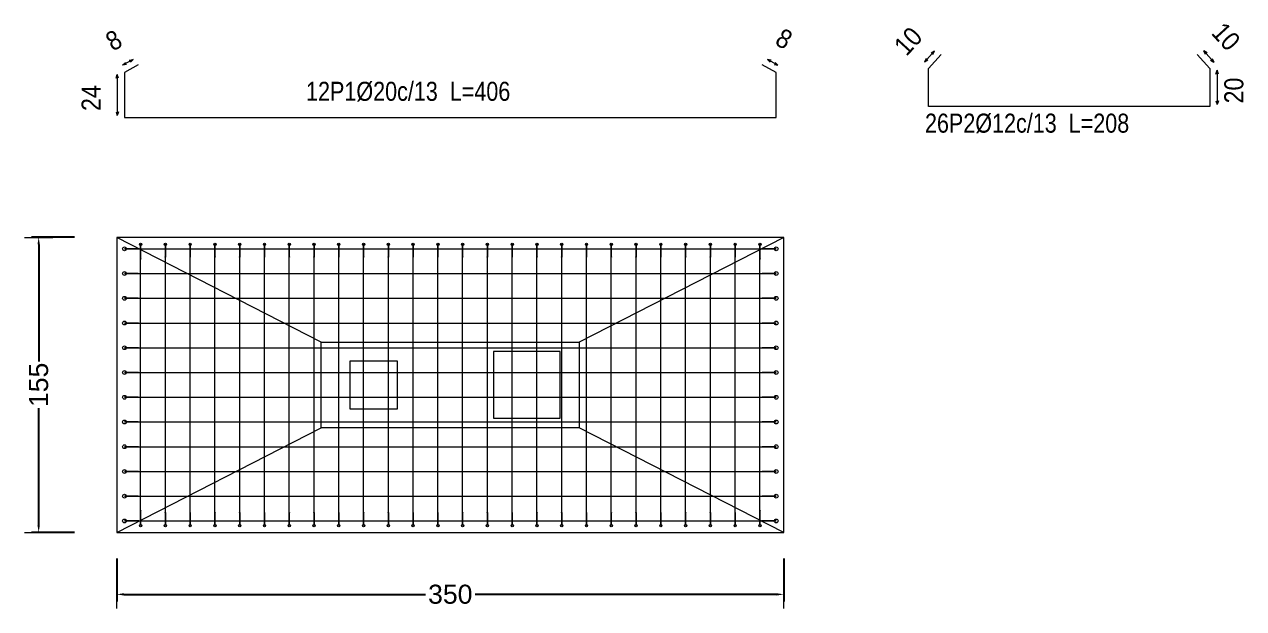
# Model space of a CAD drawing. Header units: millimetres. Extents: x 0 to 147, y 0 to 144.
# Drawn here: x 110.6 to 123.4, y 23.54 to 29.68 of the extents above; entities that cross this region are included whole.
import ezdxf

# ---------------------------------------------------------------- set-up
doc = ezdxf.new("R2010")
doc.units = ezdxf.units.MM
for name, color, linetype, lineweight in [('CIM_COTAS', 2, 'Continuous', 0), ('CIM_DIB_ARMADOS', 4, 'Continuous', 0), ('CIM_GEOMETRIA', 2, 'Continuous', 0), ('CIM_TXT_ARMADOS', 3, 'Continuous', 0)]:
    doc.layers.add(name, color=color, linetype=linetype, lineweight=lineweight)
doc.styles.add('CYPETXT_0.3_romans', font='arial.ttf', dxfattribs={"height": 0.2})
doc.styles.add('CYPETXT_romans', font='arial.ttf', dxfattribs={"height": 0.2})
doc.dimstyles.new('cype_arrow', dxfattribs={"dimtxt": 0.18, "dimasz": 0.075, "dimexe": 0.075, "dimexo": 0.075, "dimgap": 0, "dimtad": 0, "dimdec": 4, "dimzin": 0, "dimdsep": 46, "dimtxsty": 'CYPETXT_0.3_romans', "dimcen": 0.09, "dimadec": 0, "dimazin": 0, "dimtfac": 1, "dimtdec": 4, "dimtofl": 0, "dimtmove": 2, "dimatfit": 3, "dimfxl": 1, "dimtolj": 1, "dimtzin": 0, "dimarcsym": 0})

# ---------------------------------------------------------------- blocks, each defined once
blk = doc.blocks.new('*D414')
at = {"layer": 'CIM_COTAS', "color": 0, "lineweight": -2, "transparency": 16777216}
for p, q in [((111.569, 24.064), (111.569, 23.614)), ((118.569, 24.064), (118.569, 23.614)), ((111.644, 23.689), (114.808, 23.689)), ((118.494, 23.689), (115.329, 23.689))]:
    blk.add_line(p, q, dxfattribs=at)
at = {"layer": 'CIM_COTAS', "color": 0, "transparency": 16777216}
for points in [[(111.644, 23.701), (111.644, 23.676), (111.569, 23.689)], [(118.494, 23.701), (118.494, 23.676), (118.569, 23.689)]]:
    blk.add_solid(points, dxfattribs=at)
at = {"layer": 'Defpoints', "color": 0, "transparency": 16777216}
for p in [(111.569, 24.139), (118.569, 24.139), (118.569, 23.689)]:
    blk.add_point(p, dxfattribs=at)
at = {"layer": 'CIM_COTAS', "color": 0, "transparency": 16777216, "insert": (115.069, 23.689), "char_height": 0.2, "attachment_point": 5, "style": 'CYPETXT_0.3_romans'}
blk.add_mtext('\\A1;350', dxfattribs=at)
blk = doc.blocks.new('*D415')
at = {"layer": 'CIM_COTAS', "color": 0, "lineweight": -2, "transparency": 16777216}
for p, q in [((111.124, 27.44), (110.674, 27.44)), ((110.749, 27.365), (110.749, 26.136)), ((110.749, 24.415), (110.749, 25.644)), ((111.124, 24.34), (110.674, 24.34))]:
    blk.add_line(p, q, dxfattribs=at)
at = {"layer": 'CIM_COTAS', "color": 0, "transparency": 16777216}
for points in [[(110.736, 27.365), (110.761, 27.365), (110.749, 27.44)], [(110.736, 24.415), (110.761, 24.415), (110.749, 24.34)]]:
    blk.add_solid(points, dxfattribs=at)
at = {"layer": 'Defpoints', "color": 0, "transparency": 16777216}
for p in [(110.749, 27.44), (111.199, 27.44), (111.199, 24.34)]:
    blk.add_point(p, dxfattribs=at)
at = {"layer": 'CIM_COTAS', "color": 0, "transparency": 16777216, "insert": (110.749, 25.89), "char_height": 0.2, "attachment_point": 5, "rotation": 90, "style": 'CYPETXT_0.3_romans'}
blk.add_mtext('\\A1;155', dxfattribs=at)

msp = doc.modelspace()

# ---------------------------------------------------------------- hatches: boundary and pattern name
at = {"layer": 'CIM_DIB_ARMADOS'}
h = msp.add_hatch(color=256, dxfattribs=at)
edge = h.paths.add_edge_path(flags=0)
edge.add_arc((111.80029, 27.31974), 0.0016, 0, 360)
h = msp.add_hatch(color=256, dxfattribs=at)
edge = h.paths.add_edge_path(flags=0)
edge.add_arc((118.3374, 27.31974), 0.0016, 0, 360)
h = msp.add_hatch(color=256, dxfattribs=at)
edge = h.paths.add_edge_path(flags=0)
edge.add_arc((111.81884, 27.21193), 0.0016, 0, 360)
h = msp.add_hatch(color=256, dxfattribs=at)
edge = h.paths.add_edge_path(flags=0)
edge.add_arc((112.07885, 27.23313), 0.0016, 0, 360)
h = msp.add_hatch(color=256, dxfattribs=at)
edge = h.paths.add_edge_path(flags=0)
edge.add_arc((112.33885, 27.23313), 0.0016, 0, 360)
h = msp.add_hatch(color=256, dxfattribs=at)
edge = h.paths.add_edge_path(flags=0)
edge.add_arc((112.59884, 27.23313), 0.0016, 0, 360)
h = msp.add_hatch(color=256, dxfattribs=at)
edge = h.paths.add_edge_path(flags=0)
edge.add_arc((112.85885, 27.23313), 0.0016, 0, 360)
h = msp.add_hatch(color=256, dxfattribs=at)
edge = h.paths.add_edge_path(flags=0)
edge.add_arc((113.11884, 27.23313), 0.0016, 0, 360)
h = msp.add_hatch(color=256, dxfattribs=at)
edge = h.paths.add_edge_path(flags=0)
edge.add_arc((113.37884, 27.23313), 0.0016, 0, 360)
h = msp.add_hatch(color=256, dxfattribs=at)
edge = h.paths.add_edge_path(flags=0)
edge.add_arc((113.63885, 27.23313), 0.0016, 0, 360)
h = msp.add_hatch(color=256, dxfattribs=at)
edge = h.paths.add_edge_path(flags=0)
edge.add_arc((113.89884, 27.23313), 0.0016, 0, 360)
h = msp.add_hatch(color=256, dxfattribs=at)
edge = h.paths.add_edge_path(flags=0)
edge.add_arc((114.15884, 27.23313), 0.0016, 0, 360)
h = msp.add_hatch(color=256, dxfattribs=at)
edge = h.paths.add_edge_path(flags=0)
edge.add_arc((114.41885, 27.23313), 0.0016, 0, 360)
h = msp.add_hatch(color=256, dxfattribs=at)
edge = h.paths.add_edge_path(flags=0)
edge.add_arc((114.67884, 27.23313), 0.0016, 0, 360)
h = msp.add_hatch(color=256, dxfattribs=at)
edge = h.paths.add_edge_path(flags=0)
edge.add_arc((114.93885, 27.23313), 0.0016, 0, 360)
h = msp.add_hatch(color=256, dxfattribs=at)
edge = h.paths.add_edge_path(flags=0)
edge.add_arc((115.19885, 27.23313), 0.0016, 0, 360)
h = msp.add_hatch(color=256, dxfattribs=at)
edge = h.paths.add_edge_path(flags=0)
edge.add_arc((115.45884, 27.23313), 0.0016, 0, 360)
h = msp.add_hatch(color=256, dxfattribs=at)
edge = h.paths.add_edge_path(flags=0)
edge.add_arc((115.71885, 27.23313), 0.0016, 0, 360)
h = msp.add_hatch(color=256, dxfattribs=at)
edge = h.paths.add_edge_path(flags=0)
edge.add_arc((115.97885, 27.23313), 0.0016, 0, 360)
h = msp.add_hatch(color=256, dxfattribs=at)
edge = h.paths.add_edge_path(flags=0)
edge.add_arc((116.23884, 27.23313), 0.0016, 0, 360)
h = msp.add_hatch(color=256, dxfattribs=at)
edge = h.paths.add_edge_path(flags=0)
edge.add_arc((116.49885, 27.23313), 0.0016, 0, 360)
h = msp.add_hatch(color=256, dxfattribs=at)
edge = h.paths.add_edge_path(flags=0)
edge.add_arc((116.75884, 27.23313), 0.0016, 0, 360)
h = msp.add_hatch(color=256, dxfattribs=at)
edge = h.paths.add_edge_path(flags=0)
edge.add_arc((117.01884, 27.23313), 0.0016, 0, 360)
h = msp.add_hatch(color=256, dxfattribs=at)
edge = h.paths.add_edge_path(flags=0)
edge.add_arc((117.27885, 27.23313), 0.0016, 0, 360)
h = msp.add_hatch(color=256, dxfattribs=at)
edge = h.paths.add_edge_path(flags=0)
edge.add_arc((117.53884, 27.23313), 0.0016, 0, 360)
h = msp.add_hatch(color=256, dxfattribs=at)
edge = h.paths.add_edge_path(flags=0)
edge.add_arc((117.79885, 27.23313), 0.0016, 0, 360)
h = msp.add_hatch(color=256, dxfattribs=at)
edge = h.paths.add_edge_path(flags=0)
edge.add_arc((118.05885, 27.23313), 0.0016, 0, 360)
h = msp.add_hatch(color=256, dxfattribs=at)
edge = h.paths.add_edge_path(flags=0)
edge.add_arc((118.31884, 27.21193), 0.0016, 0, 360)
h = msp.add_hatch(color=256, dxfattribs=at)
edge = h.paths.add_edge_path(flags=0)
edge.add_arc((111.79455, 27.05974), 0.0016, 0, 360)
h = msp.add_hatch(color=256, dxfattribs=at)
edge = h.paths.add_edge_path(flags=0)
edge.add_arc((118.34314, 27.05974), 0.0016, 0, 360)
h = msp.add_hatch(color=256, dxfattribs=at)
edge = h.paths.add_edge_path(flags=0)
edge.add_arc((111.79455, 26.79974), 0.0016, 0, 360)
h = msp.add_hatch(color=256, dxfattribs=at)
edge = h.paths.add_edge_path(flags=0)
edge.add_arc((118.34314, 26.79974), 0.0016, 0, 360)
h = msp.add_hatch(color=256, dxfattribs=at)
edge = h.paths.add_edge_path(flags=0)
edge.add_arc((111.79455, 26.53974), 0.0016, 0, 360)
h = msp.add_hatch(color=256, dxfattribs=at)
edge = h.paths.add_edge_path(flags=0)
edge.add_arc((118.34314, 26.53974), 0.0016, 0, 360)
h = msp.add_hatch(color=256, dxfattribs=at)
edge = h.paths.add_edge_path(flags=0)
edge.add_arc((111.79455, 26.27974), 0.0016, 0, 360)
h = msp.add_hatch(color=256, dxfattribs=at)
edge = h.paths.add_edge_path(flags=0)
edge.add_arc((118.34314, 26.27974), 0.0016, 0, 360)
h = msp.add_hatch(color=256, dxfattribs=at)
edge = h.paths.add_edge_path(flags=0)
edge.add_arc((111.79455, 26.01974), 0.0016, 0, 360)
h = msp.add_hatch(color=256, dxfattribs=at)
edge = h.paths.add_edge_path(flags=0)
edge.add_arc((118.34314, 26.01974), 0.0016, 0, 360)
h = msp.add_hatch(color=256, dxfattribs=at)
edge = h.paths.add_edge_path(flags=0)
edge.add_arc((111.79455, 25.75974), 0.0016, 0, 360)
h = msp.add_hatch(color=256, dxfattribs=at)
edge = h.paths.add_edge_path(flags=0)
edge.add_arc((118.34314, 25.75974), 0.0016, 0, 360)
h = msp.add_hatch(color=256, dxfattribs=at)
edge = h.paths.add_edge_path(flags=0)
edge.add_arc((111.79455, 25.49974), 0.0016, 0, 360)
h = msp.add_hatch(color=256, dxfattribs=at)
edge = h.paths.add_edge_path(flags=0)
edge.add_arc((118.34314, 25.49974), 0.0016, 0, 360)
h = msp.add_hatch(color=256, dxfattribs=at)
edge = h.paths.add_edge_path(flags=0)
edge.add_arc((111.79455, 25.23974), 0.0016, 0, 360)
h = msp.add_hatch(color=256, dxfattribs=at)
edge = h.paths.add_edge_path(flags=0)
edge.add_arc((118.34314, 25.23974), 0.0016, 0, 360)
h = msp.add_hatch(color=256, dxfattribs=at)
edge = h.paths.add_edge_path(flags=0)
edge.add_arc((111.79455, 24.97974), 0.0016, 0, 360)
h = msp.add_hatch(color=256, dxfattribs=at)
edge = h.paths.add_edge_path(flags=0)
edge.add_arc((118.34314, 24.97974), 0.0016, 0, 360)
h = msp.add_hatch(color=256, dxfattribs=at)
edge = h.paths.add_edge_path(flags=0)
edge.add_arc((111.79455, 24.71974), 0.0016, 0, 360)
h = msp.add_hatch(color=256, dxfattribs=at)
edge = h.paths.add_edge_path(flags=0)
edge.add_arc((118.34314, 24.71974), 0.0016, 0, 360)
h = msp.add_hatch(color=256, dxfattribs=at)
edge = h.paths.add_edge_path(flags=0)
edge.add_arc((111.80029, 24.45974), 0.0016, 0, 360)
h = msp.add_hatch(color=256, dxfattribs=at)
edge = h.paths.add_edge_path(flags=0)
edge.add_arc((111.81884, 24.56754), 0.0016, 0, 360)
h = msp.add_hatch(color=256, dxfattribs=at)
edge = h.paths.add_edge_path(flags=0)
edge.add_arc((112.07885, 24.54634), 0.0016, 0, 360)
h = msp.add_hatch(color=256, dxfattribs=at)
edge = h.paths.add_edge_path(flags=0)
edge.add_arc((112.33885, 24.54634), 0.0016, 0, 360)
h = msp.add_hatch(color=256, dxfattribs=at)
edge = h.paths.add_edge_path(flags=0)
edge.add_arc((112.59884, 24.54634), 0.0016, 0, 360)
h = msp.add_hatch(color=256, dxfattribs=at)
edge = h.paths.add_edge_path(flags=0)
edge.add_arc((112.85885, 24.54634), 0.0016, 0, 360)
h = msp.add_hatch(color=256, dxfattribs=at)
edge = h.paths.add_edge_path(flags=0)
edge.add_arc((113.11884, 24.54634), 0.0016, 0, 360)
h = msp.add_hatch(color=256, dxfattribs=at)
edge = h.paths.add_edge_path(flags=0)
edge.add_arc((113.37884, 24.54634), 0.0016, 0, 360)
h = msp.add_hatch(color=256, dxfattribs=at)
edge = h.paths.add_edge_path(flags=0)
edge.add_arc((113.63885, 24.54634), 0.0016, 0, 360)
h = msp.add_hatch(color=256, dxfattribs=at)
edge = h.paths.add_edge_path(flags=0)
edge.add_arc((113.89884, 24.54634), 0.0016, 0, 360)
h = msp.add_hatch(color=256, dxfattribs=at)
edge = h.paths.add_edge_path(flags=0)
edge.add_arc((114.15884, 24.54634), 0.0016, 0, 360)
h = msp.add_hatch(color=256, dxfattribs=at)
edge = h.paths.add_edge_path(flags=0)
edge.add_arc((114.41885, 24.54634), 0.0016, 0, 360)
h = msp.add_hatch(color=256, dxfattribs=at)
edge = h.paths.add_edge_path(flags=0)
edge.add_arc((114.67884, 24.54634), 0.0016, 0, 360)
h = msp.add_hatch(color=256, dxfattribs=at)
edge = h.paths.add_edge_path(flags=0)
edge.add_arc((114.93885, 24.54634), 0.0016, 0, 360)
h = msp.add_hatch(color=256, dxfattribs=at)
edge = h.paths.add_edge_path(flags=0)
edge.add_arc((115.19885, 24.54634), 0.0016, 0, 360)
h = msp.add_hatch(color=256, dxfattribs=at)
edge = h.paths.add_edge_path(flags=0)
edge.add_arc((115.45884, 24.54634), 0.0016, 0, 360)
h = msp.add_hatch(color=256, dxfattribs=at)
edge = h.paths.add_edge_path(flags=0)
edge.add_arc((115.71885, 24.54634), 0.0016, 0, 360)
h = msp.add_hatch(color=256, dxfattribs=at)
edge = h.paths.add_edge_path(flags=0)
edge.add_arc((115.97885, 24.54634), 0.0016, 0, 360)
h = msp.add_hatch(color=256, dxfattribs=at)
edge = h.paths.add_edge_path(flags=0)
edge.add_arc((116.23884, 24.54634), 0.0016, 0, 360)
h = msp.add_hatch(color=256, dxfattribs=at)
edge = h.paths.add_edge_path(flags=0)
edge.add_arc((116.49885, 24.54634), 0.0016, 0, 360)
h = msp.add_hatch(color=256, dxfattribs=at)
edge = h.paths.add_edge_path(flags=0)
edge.add_arc((116.75884, 24.54634), 0.0016, 0, 360)
h = msp.add_hatch(color=256, dxfattribs=at)
edge = h.paths.add_edge_path(flags=0)
edge.add_arc((117.01884, 24.54634), 0.0016, 0, 360)
h = msp.add_hatch(color=256, dxfattribs=at)
edge = h.paths.add_edge_path(flags=0)
edge.add_arc((117.27885, 24.54634), 0.0016, 0, 360)
h = msp.add_hatch(color=256, dxfattribs=at)
edge = h.paths.add_edge_path(flags=0)
edge.add_arc((117.53884, 24.54634), 0.0016, 0, 360)
h = msp.add_hatch(color=256, dxfattribs=at)
edge = h.paths.add_edge_path(flags=0)
edge.add_arc((117.79885, 24.54634), 0.0016, 0, 360)
h = msp.add_hatch(color=256, dxfattribs=at)
edge = h.paths.add_edge_path(flags=0)
edge.add_arc((118.05885, 24.54634), 0.0016, 0, 360)
h = msp.add_hatch(color=256, dxfattribs=at)
edge = h.paths.add_edge_path(flags=0)
edge.add_arc((118.31884, 24.56754), 0.0016, 0, 360)
h = msp.add_hatch(color=256, dxfattribs=at)
edge = h.paths.add_edge_path(flags=0)
edge.add_arc((118.3374, 24.45974), 0.0016, 0, 360)

# ---------------------------------------------------------------- linework, layer by layer
at = {"layer": 'CIM_COTAS'}
for p, q in [((110.59884, 27.43974), (110.89884, 27.43974)), ((110.59884, 24.33974), (110.89884, 24.33974)), ((111.56884, 23.53874), (111.56884, 23.83874)), ((118.56884, 23.53874), (118.56884, 23.83874))]:
    msp.add_line(p, q, dxfattribs=at)
at = {"layer": 'CIM_DIB_ARMADOS'}
for points in [[(122.90823, 29.36238), (123.04284, 29.21554), (123.04284, 28.81474), (120.08684, 28.81474), (120.08684, 29.21554), (120.22144, 29.36238)], [(111.79455, 29.25383), (111.64884, 29.17237), (111.64884, 28.6993), (118.48884, 28.6993), (118.48884, 29.17237), (118.34314, 29.25383)], [(111.80029, 27.31974), (111.76352, 27.31974), (111.7479, 27.31974), (111.66523, 27.31974), (111.65652, 27.31974), (111.65083, 27.31974), (111.64884, 27.31974), (111.65313, 27.31974), (111.66484, 27.31974), (111.68085, 27.31974), (118.45685, 27.31974), (118.47285, 27.31974), (118.48456, 27.31974), (118.48884, 27.31974), (118.48686, 27.31974), (118.48117, 27.31974), (118.47246, 27.31974), (118.38979, 27.31974), (118.37417, 27.31974), (118.3374, 27.31974)], [(111.81884, 24.56754), (111.81884, 24.51272), (111.81884, 24.50306), (111.81884, 24.49503), (111.81884, 24.41805), (111.81884, 24.41337), (111.81884, 24.41174), (111.81884, 24.41495), (111.81884, 24.42374), (111.81884, 24.43574), (111.81884, 27.34374), (111.81884, 27.35574), (111.81884, 27.36452), (111.81884, 27.36774), (111.81884, 27.36611), (111.81884, 27.36143), (111.81884, 27.28444), (111.81884, 27.27642), (111.81884, 27.26675), (111.81884, 27.21193)], [(112.07885, 24.54634), (112.07885, 24.41805), (112.07885, 24.41337), (112.07885, 24.41174), (112.07885, 24.41495), (112.07885, 24.42374), (112.07885, 24.43574), (112.07885, 27.34374), (112.07885, 27.35574), (112.07885, 27.36452), (112.07885, 27.36774), (112.07885, 27.36611), (112.07885, 27.36143), (112.07885, 27.23313)], [(112.33885, 24.54634), (112.33885, 24.41805), (112.33885, 24.41337), (112.33885, 24.41174), (112.33885, 24.41495), (112.33885, 24.42374), (112.33885, 24.43574), (112.33885, 27.34374), (112.33885, 27.35574), (112.33885, 27.36452), (112.33885, 27.36774), (112.33885, 27.36611), (112.33885, 27.36143), (112.33885, 27.23313)], [(112.59884, 24.54634), (112.59884, 24.41805), (112.59884, 24.41337), (112.59884, 24.41174), (112.59884, 24.41495), (112.59884, 24.42374), (112.59884, 24.43574), (112.59884, 27.34374), (112.59884, 27.35574), (112.59884, 27.36452), (112.59884, 27.36774), (112.59884, 27.36611), (112.59884, 27.36143), (112.59884, 27.23313)], [(112.85885, 24.54634), (112.85885, 24.41805), (112.85885, 24.41337), (112.85885, 24.41174), (112.85885, 24.41495), (112.85885, 24.42374), (112.85885, 24.43574), (112.85885, 27.34374), (112.85885, 27.35574), (112.85885, 27.36452), (112.85885, 27.36774), (112.85885, 27.36611), (112.85885, 27.36143), (112.85885, 27.23313)], [(113.11884, 24.54634), (113.11884, 24.41805), (113.11884, 24.41337), (113.11884, 24.41174), (113.11884, 24.41495), (113.11884, 24.42374), (113.11884, 24.43574), (113.11884, 27.34374), (113.11884, 27.35574), (113.11884, 27.36452), (113.11884, 27.36774), (113.11884, 27.36611), (113.11884, 27.36143), (113.11884, 27.23313)], [(113.37884, 24.54634), (113.37884, 24.41805), (113.37884, 24.41337), (113.37884, 24.41174), (113.37884, 24.41495), (113.37884, 24.42374), (113.37884, 24.43574), (113.37884, 27.34374), (113.37884, 27.35574), (113.37884, 27.36452), (113.37884, 27.36774), (113.37884, 27.36611), (113.37884, 27.36143), (113.37884, 27.23313)], [(113.63885, 24.54634), (113.63885, 24.41805), (113.63885, 24.41337), (113.63885, 24.41174), (113.63885, 24.41495), (113.63885, 24.42374), (113.63885, 24.43574), (113.63885, 27.34374), (113.63885, 27.35574), (113.63885, 27.36452), (113.63885, 27.36774), (113.63885, 27.36611), (113.63885, 27.36143), (113.63885, 27.23313)], [(113.89884, 24.54634), (113.89884, 24.41805), (113.89884, 24.41337), (113.89884, 24.41174), (113.89884, 24.41495), (113.89884, 24.42374), (113.89884, 24.43574), (113.89884, 27.34374), (113.89884, 27.35574), (113.89884, 27.36452), (113.89884, 27.36774), (113.89884, 27.36611), (113.89884, 27.36143), (113.89884, 27.23313)], [(114.15884, 24.54634), (114.15884, 24.41805), (114.15884, 24.41337), (114.15884, 24.41174), (114.15884, 24.41495), (114.15884, 24.42374), (114.15884, 24.43574), (114.15884, 27.34374), (114.15884, 27.35574), (114.15884, 27.36452), (114.15884, 27.36774), (114.15884, 27.36611), (114.15884, 27.36143), (114.15884, 27.23313)], [(114.41885, 24.54634), (114.41885, 24.41805), (114.41885, 24.41337), (114.41885, 24.41174), (114.41885, 24.41495), (114.41885, 24.42374), (114.41885, 24.43574), (114.41885, 27.34374), (114.41885, 27.35574), (114.41885, 27.36452), (114.41885, 27.36774), (114.41885, 27.36611), (114.41885, 27.36143), (114.41885, 27.23313)], [(114.67884, 24.54634), (114.67884, 24.41805), (114.67884, 24.41337), (114.67884, 24.41174), (114.67884, 24.41495), (114.67884, 24.42374), (114.67884, 24.43574), (114.67884, 27.34374), (114.67884, 27.35574), (114.67884, 27.36452), (114.67884, 27.36774), (114.67884, 27.36611), (114.67884, 27.36143), (114.67884, 27.23313)], [(114.93885, 24.54634), (114.93885, 24.41805), (114.93885, 24.41337), (114.93885, 24.41174), (114.93885, 24.41495), (114.93885, 24.42374), (114.93885, 24.43574), (114.93885, 27.34374), (114.93885, 27.35574), (114.93885, 27.36452), (114.93885, 27.36774), (114.93885, 27.36611), (114.93885, 27.36143), (114.93885, 27.23313)], [(115.19885, 24.54634), (115.19885, 24.41805), (115.19885, 24.41337), (115.19885, 24.41174), (115.19885, 24.41495), (115.19885, 24.42374), (115.19885, 24.43574), (115.19885, 27.34374), (115.19885, 27.35574), (115.19885, 27.36452), (115.19885, 27.36774), (115.19885, 27.36611), (115.19885, 27.36143), (115.19885, 27.23313)], [(115.45884, 24.54634), (115.45884, 24.41805), (115.45884, 24.41337), (115.45884, 24.41174), (115.45884, 24.41495), (115.45884, 24.42374), (115.45884, 24.43574), (115.45884, 27.34374), (115.45884, 27.35574), (115.45884, 27.36452), (115.45884, 27.36774), (115.45884, 27.36611), (115.45884, 27.36143), (115.45884, 27.23313)], [(115.71885, 24.54634), (115.71885, 24.41805), (115.71885, 24.41337), (115.71885, 24.41174), (115.71885, 24.41495), (115.71885, 24.42374), (115.71885, 24.43574), (115.71885, 27.34374), (115.71885, 27.35574), (115.71885, 27.36452), (115.71885, 27.36774), (115.71885, 27.36611), (115.71885, 27.36143), (115.71885, 27.23313)], [(115.97885, 24.54634), (115.97885, 24.41805), (115.97885, 24.41337), (115.97885, 24.41174), (115.97885, 24.41495), (115.97885, 24.42374), (115.97885, 24.43574), (115.97885, 27.34374), (115.97885, 27.35574), (115.97885, 27.36452), (115.97885, 27.36774), (115.97885, 27.36611), (115.97885, 27.36143), (115.97885, 27.23313)], [(116.23884, 24.54634), (116.23884, 24.41805), (116.23884, 24.41337), (116.23884, 24.41174), (116.23884, 24.41495), (116.23884, 24.42374), (116.23884, 24.43574), (116.23884, 27.34374), (116.23884, 27.35574), (116.23884, 27.36452), (116.23884, 27.36774), (116.23884, 27.36611), (116.23884, 27.36143), (116.23884, 27.23313)], [(116.49885, 24.54634), (116.49885, 24.41805), (116.49885, 24.41337), (116.49885, 24.41174), (116.49885, 24.41495), (116.49885, 24.42374), (116.49885, 24.43574), (116.49885, 27.34374), (116.49885, 27.35574), (116.49885, 27.36452), (116.49885, 27.36774), (116.49885, 27.36611), (116.49885, 27.36143), (116.49885, 27.23313)], [(116.75884, 24.54634), (116.75884, 24.41805), (116.75884, 24.41337), (116.75884, 24.41174), (116.75884, 24.41495), (116.75884, 24.42374), (116.75884, 24.43574), (116.75884, 27.34374), (116.75884, 27.35574), (116.75884, 27.36452), (116.75884, 27.36774), (116.75884, 27.36611), (116.75884, 27.36143), (116.75884, 27.23313)], [(117.01884, 24.54634), (117.01884, 24.41805), (117.01884, 24.41337), (117.01884, 24.41174), (117.01884, 24.41495), (117.01884, 24.42374), (117.01884, 24.43574), (117.01884, 27.34374), (117.01884, 27.35574), (117.01884, 27.36452), (117.01884, 27.36774), (117.01884, 27.36611), (117.01884, 27.36143), (117.01884, 27.23313)], [(117.27885, 24.54634), (117.27885, 24.41805), (117.27885, 24.41337), (117.27885, 24.41174), (117.27885, 24.41495), (117.27885, 24.42374), (117.27885, 24.43574), (117.27885, 27.34374), (117.27885, 27.35574), (117.27885, 27.36452), (117.27885, 27.36774), (117.27885, 27.36611), (117.27885, 27.36143), (117.27885, 27.23313)], [(117.53884, 24.54634), (117.53884, 24.41805), (117.53884, 24.41337), (117.53884, 24.41174), (117.53884, 24.41495), (117.53884, 24.42374), (117.53884, 24.43574), (117.53884, 27.34374), (117.53884, 27.35574), (117.53884, 27.36452), (117.53884, 27.36774), (117.53884, 27.36611), (117.53884, 27.36143), (117.53884, 27.23313)], [(117.79885, 24.54634), (117.79885, 24.41805), (117.79885, 24.41337), (117.79885, 24.41174), (117.79885, 24.41495), (117.79885, 24.42374), (117.79885, 24.43574), (117.79885, 27.34374), (117.79885, 27.35574), (117.79885, 27.36452), (117.79885, 27.36774), (117.79885, 27.36611), (117.79885, 27.36143), (117.79885, 27.23313)], [(118.05885, 24.54634), (118.05885, 24.41805), (118.05885, 24.41337), (118.05885, 24.41174), (118.05885, 24.41495), (118.05885, 24.42374), (118.05885, 24.43574), (118.05885, 27.34374), (118.05885, 27.35574), (118.05885, 27.36452), (118.05885, 27.36774), (118.05885, 27.36611), (118.05885, 27.36143), (118.05885, 27.23313)], [(118.31884, 24.56754), (118.31884, 24.51272), (118.31884, 24.50306), (118.31884, 24.49503), (118.31884, 24.41805), (118.31884, 24.41337), (118.31884, 24.41174), (118.31884, 24.41495), (118.31884, 24.42374), (118.31884, 24.43574), (118.31884, 27.34374), (118.31884, 27.35574), (118.31884, 27.36452), (118.31884, 27.36774), (118.31884, 27.36611), (118.31884, 27.36143), (118.31884, 27.28444), (118.31884, 27.27642), (118.31884, 27.26675), (118.31884, 27.21193)], [(111.79455, 27.05974), (111.66523, 27.05974), (111.65652, 27.05974), (111.65083, 27.05974), (111.64884, 27.05974), (111.65313, 27.05974), (111.66484, 27.05974), (111.68085, 27.05974), (118.45685, 27.05974), (118.47285, 27.05974), (118.48456, 27.05974), (118.48884, 27.05974), (118.48686, 27.05974), (118.48117, 27.05974), (118.47246, 27.05974), (118.34314, 27.05974)], [(111.79455, 26.79974), (111.66523, 26.79974), (111.65652, 26.79974), (111.65083, 26.79974), (111.64884, 26.79974), (111.65313, 26.79974), (111.66484, 26.79974), (111.68085, 26.79974), (118.45685, 26.79974), (118.47285, 26.79974), (118.48456, 26.79974), (118.48884, 26.79974), (118.48686, 26.79974), (118.48117, 26.79974), (118.47246, 26.79974), (118.34314, 26.79974)], [(111.79455, 26.53974), (111.66523, 26.53974), (111.65652, 26.53974), (111.65083, 26.53974), (111.64884, 26.53974), (111.65313, 26.53974), (111.66484, 26.53974), (111.68085, 26.53974), (118.45685, 26.53974), (118.47285, 26.53974), (118.48456, 26.53974), (118.48884, 26.53974), (118.48686, 26.53974), (118.48117, 26.53974), (118.47246, 26.53974), (118.34314, 26.53974)], [(111.79455, 26.27974), (111.66523, 26.27974), (111.65652, 26.27974), (111.65083, 26.27974), (111.64884, 26.27974), (111.65313, 26.27974), (111.66484, 26.27974), (111.68085, 26.27974), (118.45685, 26.27974), (118.47285, 26.27974), (118.48456, 26.27974), (118.48884, 26.27974), (118.48686, 26.27974), (118.48117, 26.27974), (118.47246, 26.27974), (118.34314, 26.27974)], [(111.79455, 26.01974), (111.66523, 26.01974), (111.65652, 26.01974), (111.65083, 26.01974), (111.64884, 26.01974), (111.65313, 26.01974), (111.66484, 26.01974), (111.68085, 26.01974), (118.45685, 26.01974), (118.47285, 26.01974), (118.48456, 26.01974), (118.48884, 26.01974), (118.48686, 26.01974), (118.48117, 26.01974), (118.47246, 26.01974), (118.34314, 26.01974)], [(111.79455, 25.75974), (111.66523, 25.75974), (111.65652, 25.75974), (111.65083, 25.75974), (111.64884, 25.75974), (111.65313, 25.75974), (111.66484, 25.75974), (111.68085, 25.75974), (118.45685, 25.75974), (118.47285, 25.75974), (118.48456, 25.75974), (118.48884, 25.75974), (118.48686, 25.75974), (118.48117, 25.75974), (118.47246, 25.75974), (118.34314, 25.75974)], [(111.79455, 25.49974), (111.66523, 25.49974), (111.65652, 25.49974), (111.65083, 25.49974), (111.64884, 25.49974), (111.65313, 25.49974), (111.66484, 25.49974), (111.68085, 25.49974), (118.45685, 25.49974), (118.47285, 25.49974), (118.48456, 25.49974), (118.48884, 25.49974), (118.48686, 25.49974), (118.48117, 25.49974), (118.47246, 25.49974), (118.34314, 25.49974)], [(111.79455, 25.23974), (111.66523, 25.23974), (111.65652, 25.23974), (111.65083, 25.23974), (111.64884, 25.23974), (111.65313, 25.23974), (111.66484, 25.23974), (111.68085, 25.23974), (118.45685, 25.23974), (118.47285, 25.23974), (118.48456, 25.23974), (118.48884, 25.23974), (118.48686, 25.23974), (118.48117, 25.23974), (118.47246, 25.23974), (118.34314, 25.23974)], [(111.79455, 24.97974), (111.66523, 24.97974), (111.65652, 24.97974), (111.65083, 24.97974), (111.64884, 24.97974), (111.65313, 24.97974), (111.66484, 24.97974), (111.68085, 24.97974), (118.45685, 24.97974), (118.47285, 24.97974), (118.48456, 24.97974), (118.48884, 24.97974), (118.48686, 24.97974), (118.48117, 24.97974), (118.47246, 24.97974), (118.34314, 24.97974)], [(111.79455, 24.71974), (111.66523, 24.71974), (111.65652, 24.71974), (111.65083, 24.71974), (111.64884, 24.71974), (111.65313, 24.71974), (111.66484, 24.71974), (111.68085, 24.71974), (118.45685, 24.71974), (118.47285, 24.71974), (118.48456, 24.71974), (118.48884, 24.71974), (118.48686, 24.71974), (118.48117, 24.71974), (118.47246, 24.71974), (118.34314, 24.71974)], [(111.80029, 24.45974), (111.76352, 24.45974), (111.7479, 24.45974), (111.66523, 24.45974), (111.65652, 24.45974), (111.65083, 24.45974), (111.64884, 24.45974), (111.65313, 24.45974), (111.66484, 24.45974), (111.68085, 24.45974), (118.45685, 24.45974), (118.47285, 24.45974), (118.48456, 24.45974), (118.48884, 24.45974), (118.48686, 24.45974), (118.48117, 24.45974), (118.47246, 24.45974), (118.38979, 24.45974), (118.37417, 24.45974), (118.3374, 24.45974)]]:
    msp.add_lwpolyline(points, dxfattribs=at)
for centre, radius in [((111.64884, 27.31974), 0.02), ((111.80029, 27.31974), 0.0016), ((111.81884, 27.36774), 0.012), ((112.07885, 27.36774), 0.012), ((112.33885, 27.36774), 0.012), ((112.59884, 27.36774), 0.012), ((112.85885, 27.36774), 0.012), ((113.11884, 27.36774), 0.012), ((113.37884, 27.36774), 0.012), ((113.63885, 27.36774), 0.012), ((113.89884, 27.36774), 0.012), ((114.15884, 27.36774), 0.012), ((114.41885, 27.36774), 0.012), ((114.67884, 27.36774), 0.012), ((114.93885, 27.36774), 0.012), ((115.19885, 27.36774), 0.012), ((115.45884, 27.36774), 0.012), ((115.71885, 27.36774), 0.012), ((115.97885, 27.36774), 0.012), ((116.23884, 27.36774), 0.012), ((116.49885, 27.36774), 0.012), ((116.75884, 27.36774), 0.012), ((117.01884, 27.36774), 0.012), ((117.27885, 27.36774), 0.012), ((117.53884, 27.36774), 0.012), ((117.79885, 27.36774), 0.012), ((118.05885, 27.36774), 0.012), ((118.31884, 27.36774), 0.012), ((118.3374, 27.31974), 0.0016), ((118.48884, 27.31974), 0.02), ((111.81884, 27.21193), 0.0016), ((112.07885, 27.23313), 0.0016), ((112.33885, 27.23313), 0.0016), ((112.59884, 27.23313), 0.0016), ((112.85885, 27.23313), 0.0016), ((113.11884, 27.23313), 0.0016), ((113.37884, 27.23313), 0.0016), ((113.63885, 27.23313), 0.0016), ((113.89884, 27.23313), 0.0016), ((114.15884, 27.23313), 0.0016), ((114.41885, 27.23313), 0.0016), ((114.67884, 27.23313), 0.0016), ((114.93885, 27.23313), 0.0016), ((115.19885, 27.23313), 0.0016), ((115.45884, 27.23313), 0.0016), ((115.71885, 27.23313), 0.0016), ((115.97885, 27.23313), 0.0016), ((116.23884, 27.23313), 0.0016), ((116.49885, 27.23313), 0.0016), ((116.75884, 27.23313), 0.0016), ((117.01884, 27.23313), 0.0016), ((117.27885, 27.23313), 0.0016), ((117.53884, 27.23313), 0.0016), ((117.79885, 27.23313), 0.0016), ((118.05885, 27.23313), 0.0016), ((118.31884, 27.21193), 0.0016), ((111.64884, 27.05974), 0.02), ((111.79455, 27.05974), 0.0016), ((118.34314, 27.05974), 0.0016), ((118.48884, 27.05974), 0.02), ((111.64884, 26.79974), 0.02), ((111.79455, 26.79974), 0.0016), ((118.34314, 26.79974), 0.0016), ((118.48884, 26.79974), 0.02), ((111.64884, 26.53974), 0.02), ((111.79455, 26.53974), 0.0016), ((118.34314, 26.53974), 0.0016), ((118.48884, 26.53974), 0.02), ((111.64884, 26.27974), 0.02), ((111.79455, 26.27974), 0.0016), ((118.34314, 26.27974), 0.0016), ((118.48884, 26.27974), 0.02), ((111.64884, 26.01974), 0.02), ((111.79455, 26.01974), 0.0016), ((118.34314, 26.01974), 0.0016), ((118.48884, 26.01974), 0.02), ((111.64884, 25.75974), 0.02), ((111.79455, 25.75974), 0.0016), ((118.34314, 25.75974), 0.0016), ((118.48884, 25.75974), 0.02), ((111.64884, 25.49974), 0.02), ((111.79455, 25.49974), 0.0016), ((118.34314, 25.49974), 0.0016), ((118.48884, 25.49974), 0.02), ((111.64884, 25.23974), 0.02), ((111.79455, 25.23974), 0.0016), ((118.34314, 25.23974), 0.0016), ((118.48884, 25.23974), 0.02), ((111.64884, 24.97974), 0.02), ((111.79455, 24.97974), 0.0016), ((118.34314, 24.97974), 0.0016), ((118.48884, 24.97974), 0.02), ((111.64884, 24.71974), 0.02), ((111.79455, 24.71974), 0.0016), ((118.34314, 24.71974), 0.0016), ((118.48884, 24.71974), 0.02), ((111.64884, 24.45974), 0.02), ((111.80029, 24.45974), 0.0016), ((111.81884, 24.56754), 0.0016), ((112.07885, 24.54634), 0.0016), ((112.33885, 24.54634), 0.0016), ((112.59884, 24.54634), 0.0016), ((112.85885, 24.54634), 0.0016), ((113.11884, 24.54634), 0.0016), ((113.37884, 24.54634), 0.0016), ((113.63885, 24.54634), 0.0016), ((113.89884, 24.54634), 0.0016), ((114.15884, 24.54634), 0.0016), ((114.41885, 24.54634), 0.0016), ((114.67884, 24.54634), 0.0016), ((114.93885, 24.54634), 0.0016), ((115.19885, 24.54634), 0.0016), ((115.45884, 24.54634), 0.0016), ((115.71885, 24.54634), 0.0016), ((115.97885, 24.54634), 0.0016), ((116.23884, 24.54634), 0.0016), ((116.49885, 24.54634), 0.0016), ((116.75884, 24.54634), 0.0016), ((117.01884, 24.54634), 0.0016), ((117.27885, 24.54634), 0.0016), ((117.53884, 24.54634), 0.0016), ((117.79885, 24.54634), 0.0016), ((118.05885, 24.54634), 0.0016), ((118.31884, 24.56754), 0.0016), ((118.3374, 24.45974), 0.0016), ((118.48884, 24.45974), 0.02), ((111.81884, 24.41174), 0.012), ((112.07885, 24.41174), 0.012), ((112.33885, 24.41174), 0.012), ((112.59884, 24.41174), 0.012), ((112.85885, 24.41174), 0.012), ((113.11884, 24.41174), 0.012), ((113.37884, 24.41174), 0.012), ((113.63885, 24.41174), 0.012), ((113.89884, 24.41174), 0.012), ((114.15884, 24.41174), 0.012), ((114.41885, 24.41174), 0.012), ((114.67884, 24.41174), 0.012), ((114.93885, 24.41174), 0.012), ((115.19885, 24.41174), 0.012), ((115.45884, 24.41174), 0.012), ((115.71885, 24.41174), 0.012), ((115.97885, 24.41174), 0.012), ((116.23884, 24.41174), 0.012), ((116.49885, 24.41174), 0.012), ((116.75884, 24.41174), 0.012), ((117.01884, 24.41174), 0.012), ((117.27885, 24.41174), 0.012), ((117.53884, 24.41174), 0.012), ((117.79885, 24.41174), 0.012), ((118.05885, 24.41174), 0.012), ((118.31884, 24.41174), 0.012)]:
    msp.add_circle(centre, radius, dxfattribs=at)
at = {"layer": 'CIM_GEOMETRIA'}
for p, q in [((113.71537, 26.33974), (111.56884, 27.43974)), ((118.56884, 27.43974), (116.42232, 26.33974)), ((111.56884, 24.33974), (113.71537, 25.43974)), ((118.56884, 24.33974), (116.42232, 25.43974))]:
    msp.add_line(p, q, dxfattribs=at)
for points in [[(111.56884, 27.43974), (111.56884, 24.33974), (118.56884, 24.33974), (118.56884, 27.43974), (111.56884, 27.43974)], [(116.42232, 26.33974), (116.42232, 25.43974), (113.71537, 25.43974), (113.71537, 26.33974), (116.42232, 26.33974)], [(116.22232, 25.53974), (116.22232, 26.23974), (115.52232, 26.23974), (115.52232, 25.53974), (116.22232, 25.53974)], [(114.51537, 25.63974), (114.51537, 26.13974), (114.01537, 26.13974), (114.01537, 25.63974), (114.51537, 25.63974)]]:
    msp.add_lwpolyline(points, close=True, dxfattribs=at)
at = {"layer": 'CIM_TXT_ARMADOS'}
for p, q in [((111.74032, 29.30943), (111.62988, 29.24769)), ((111.69931, 29.30083), (111.74032, 29.30943)), ((111.71151, 29.279), (111.74032, 29.30943)), ((118.42618, 29.279), (118.39737, 29.30943)), ((118.43838, 29.30083), (118.39737, 29.30943)), ((118.50781, 29.24769), (118.39737, 29.30943)), ((120.0452, 29.28111), (120.15251, 29.39817)), ((120.06301, 29.31904), (120.0452, 29.28111)), ((120.11626, 29.37713), (120.15251, 29.39817)), ((120.13469, 29.36023), (120.15251, 29.39817)), ((122.99498, 29.36023), (122.97717, 29.39817)), ((123.01341, 29.37713), (122.97717, 29.39817)), ((122.97717, 29.39817), (123.08447, 29.28111)), ((123.06666, 29.31904), (123.08447, 29.28111)), ((111.65869, 29.27812), (111.62988, 29.24769)), ((111.67089, 29.2563), (111.62988, 29.24769)), ((118.4668, 29.2563), (118.50781, 29.24769)), ((118.479, 29.27812), (118.50781, 29.24769)), ((120.08144, 29.30215), (120.0452, 29.28111)), ((123.04823, 29.30215), (123.08447, 29.28111)), ((123.10534, 29.15534), (123.11784, 29.19534)), ((123.13034, 29.15534), (123.11784, 29.19534)), ((123.11784, 29.19534), (123.11784, 28.83494)), ((111.56135, 29.11217), (111.57385, 29.15217)), ((111.58634, 29.11217), (111.57385, 29.15217)), ((111.57385, 29.15217), (111.57385, 28.7195)), ((123.10534, 28.87494), (123.11784, 28.83494)), ((123.13034, 28.87494), (123.11784, 28.83494)), ((111.56135, 28.7595), (111.57385, 28.7195)), ((111.58634, 28.7595), (111.57385, 28.7195))]:
    msp.add_line(p, q, dxfattribs=at)

# ---------------------------------------------------------------- texts
at = {"layer": 'CIM_TXT_ARMADOS', "style": 'CYPETXT_romans', "width": 0.872274}
for s, rotation, p in [('8', 29.206779, (111.52639, 29.39032)), ('8', 330.793221, (118.46466, 29.4723)), ('10', 47.489768, (119.85633, 29.33405)), ('10', 312.510232, (123.0463, 29.58173)), ('20', 90, (123.39284, 28.84714)), ('24', 90, (111.39884, 28.76783))]:
    msp.add_text(s, height=0.2, rotation=rotation, dxfattribs=at).set_placement(p)
at = {"layer": 'CIM_TXT_ARMADOS', "style": 'CYPETXT_romans', "width": 0.809319}
for s, p in [('12P1%%c20c/13  L=406', (113.55535, 28.8743)), ('26P2%%c12c/13  L=208', (120.05134, 28.53974))]:
    msp.add_text(s, height=0.2, dxfattribs=at).set_placement(p)

# ---------------------------------------------------------------- dimensions: what is measured, and where the dimension line sits
at = {"layer": 'CIM_COTAS'}
for p1, p2, distance, text, picture, middle in [((111.19885, 24.33974), (111.19885, 27.43974), 0.45, '155', '*D415', (110.74885, 25.88974)), ((111.56884, 24.13874), (118.56884, 24.13874), -0.45, '350', '*D414', (115.06884, 23.68874))]:
    dim = msp.add_aligned_dim(p1=p1, p2=p2, distance=distance, text=text, dimstyle='cype_arrow', dxfattribs=at)
    dim.commit()
    dim.dimension.update_dxf_attribs({"geometry": picture, "text_midpoint": middle})

doc.saveas('drawing.dxf')
